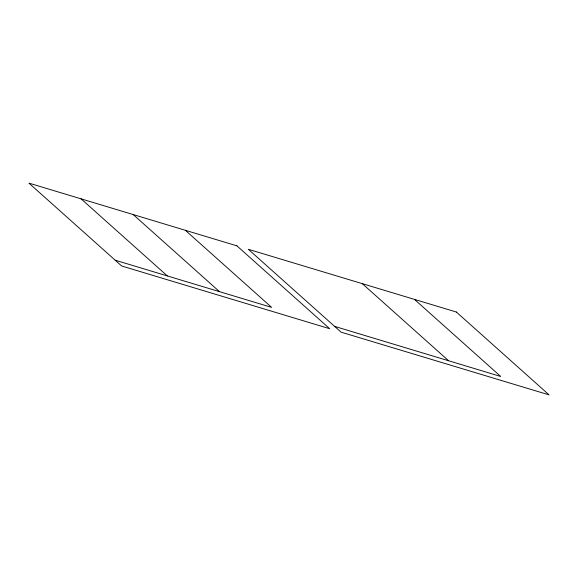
<?xml version="1.0" encoding="UTF-8"?>
<svg xmlns="http://www.w3.org/2000/svg" width="578" height="578" viewBox="0 0 578 578"><rect width="100%" height="100%" fill="white"/><g stroke="black" fill="none" stroke-linecap="round" stroke-linejoin="round"><path stroke-width="0.87" d="M115.188 260.201L271.631 307.38L185.343 230.29M334.611 326.375L500.736 376.48L414.448 299.382M362.305 283.661L448.593 360.751M133.193 214.561L219.488 291.652M81.05 198.832L167.338 275.93M236.922 245.845L28.9 183.11L121.662 265.981L329.684 328.716L236.922 245.845M456.338 312.019L248.316 249.284L341.078 332.155L549.1 394.89L456.338 312.019"/></g></svg>
